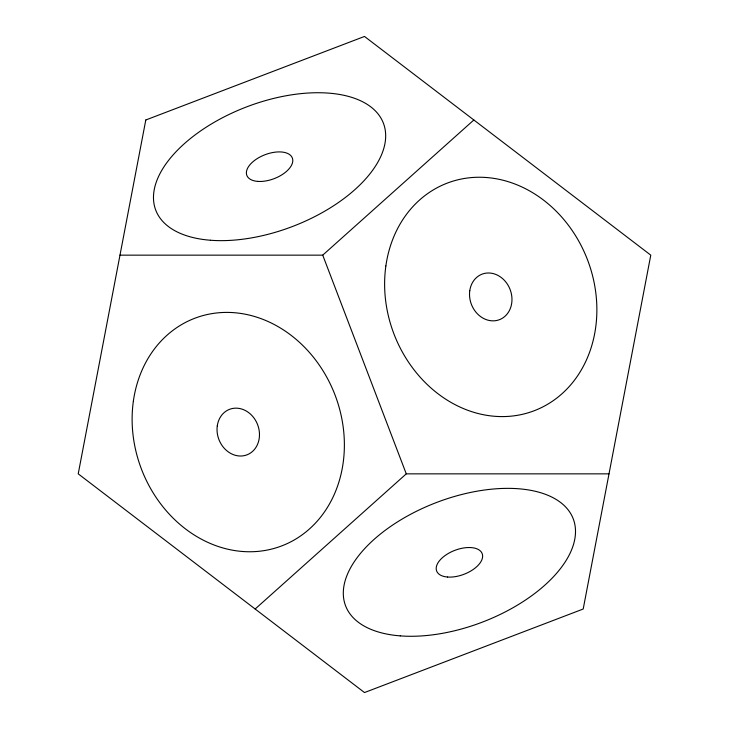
<?xml version="1.0" encoding="UTF-8"?>
<svg xmlns="http://www.w3.org/2000/svg" width="729" height="729" viewBox="0 0 729 729"><rect width="100%" height="100%" fill="white"/><g stroke="black" fill="none" stroke-linecap="round" stroke-linejoin="round"><path stroke-width="1.09" d="M119.984 255.15L322.728 255.15L473.85 119.984M255.15 609.016L406.272 473.85L609.016 473.85M322.728 255.15L406.272 473.85M145.8 119.984L78.222 473.85L364.5 692.55L583.2 609.016L650.778 255.15L364.5 36.45L145.8 119.984M133.371 401.105A121.843 103.646 69.1 0 0 276.601 547.679A121.843 103.646 69.1 0 0 304.786 347.46A121.843 103.646 69.1 0 0 133.371 401.105M385.869 265.939A121.843 103.646 69.1 0 0 529.09 412.514A121.843 103.646 69.1 0 0 557.275 212.294A121.843 103.646 69.1 0 0 385.869 265.939M400.248 635.879A121.843 64.052 -20.9 0 0 575.5 532.234A121.843 64.052 -20.9 0 0 402.508 518.838A121.843 64.052 -20.9 0 0 400.248 635.879M210.408 240.242A121.843 64.052 -20.9 0 0 385.668 136.596A121.843 64.052 -20.9 0 0 212.668 123.21A121.843 64.052 -20.9 0 0 210.408 240.242M217.278 425.891A24.367 20.731 69.1 0 0 245.928 455.206A24.367 20.731 69.1 0 0 251.56 415.156A24.367 20.731 69.1 0 0 217.278 425.891M469.768 290.725A24.367 20.731 69.1 0 0 498.417 320.04A24.367 20.731 69.1 0 0 504.049 279.991A24.367 20.731 69.1 0 0 469.768 290.725M257.747 181.393A24.367 12.812 -20.9 0 0 292.794 160.672A24.367 12.812 -20.9 0 0 258.203 157.993A24.367 12.812 -20.9 0 0 257.747 181.393M447.588 577.031A24.367 12.812 -20.9 0 0 482.634 556.3A24.367 12.812 -20.9 0 0 448.034 553.621A24.367 12.812 -20.9 0 0 447.588 577.031"/></g></svg>
